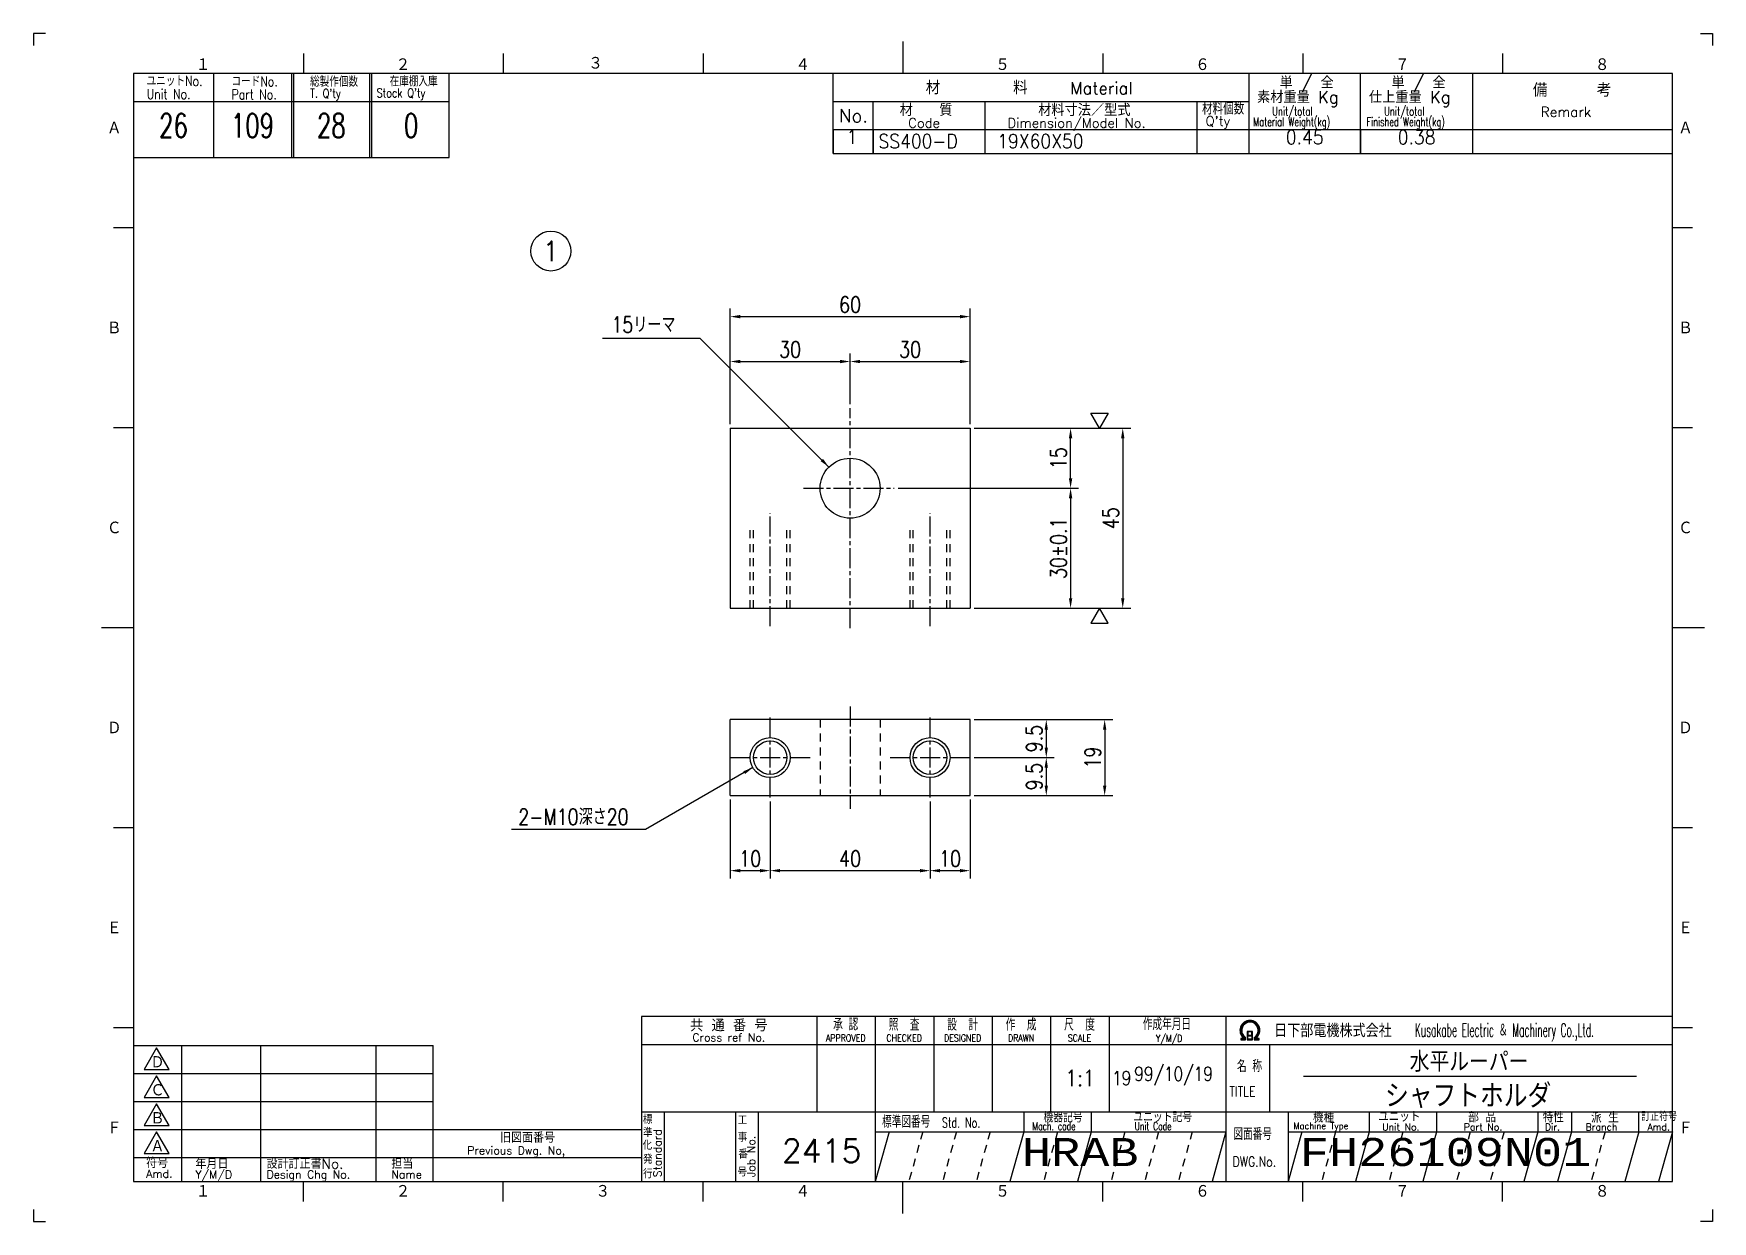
# Model space of a CAD drawing. Extents: x 0 to 420, y 0 to 297.
import ezdxf
from ezdxf.enums import TextEntityAlignment as Align

# ---------------------------------------------------------------- set-up
doc = ezdxf.new("R2010")
doc.units = 0
for name, pattern in [('GEN3A', [3.5, 2, -1.5]), ('GEN7A', [7.5, 5, -0.75, 1, -0.75]), ('HIDDEN2', [3.5, 2, -1.5])]:
    doc.linetypes.add(name, pattern=pattern)
doc.layers.get('0').update_dxf_attribs({"linetype": 'CONTINUOUS'})
doc.layers.get('DEFPOINTS').update_dxf_attribs({"linetype": 'CONTINUOUS'})
for name, color, linetype in [('2', 5, 'CONTINUOUS'), ('4', 3, 'CONTINUOUS'), ('5', 3, 'CONTINUOUS'), ('6', 2, 'CONTINUOUS'), ('7A', 4, 'GEN7A'), ('8', 1, 'CONTINUOUS'), ('9', 3, 'HIDDEN2'), ('RAHM2', 1, 'CONTINUOUS'), ('RAHM3', 52, 'CONTINUOUS')]:
    doc.layers.add(name, color=color, linetype=linetype)
doc.styles.add('DIMENSION', font='monotxt.shx', dxfattribs={"bigfont": 'bigfont.shx'})
doc.styles.get("Standard").update_dxf_attribs({"font": 'romans.shx', "width": 0.8, "bigfont": 'extfont.shx'})
doc.dimstyles.new('GEN-ISO', dxfattribs={"dimtxt": 4, "dimasz": 2.5, "dimexe": 2, "dimexo": 1, "dimgap": 1, "dimtad": 3, "dimdec": 3, "dimrnd": 0.001, "dimtxsty": 'STANDARD', "dimcen": 0, "dimclrt": 2, "dimazin": 3, "dimtp": 0.1, "dimtm": 0.1, "dimtfac": 0.6, "dimtdec": 3, "dimtmove": 0, "dimatfit": 3})

# ---------------------------------------------------------------- blocks, each defined once
blk = doc.blocks.new('1A3ﾌﾞﾋﾝ')
at = {"layer": 'RAHM2', "color": 5, "linetype": 'CONTINUOUS'}
for p, q in [((3, 297), (0, 297)), ((0, 297), (0, 294)), ((217.5, 295), (217.5, 287)), ((417, 297), (420, 297)), ((420, 297), (420, 294)), ((67.5, 292), (67.5, 287)), ((117.5, 292), (117.5, 287)), ((167.5, 292), (167.5, 287)), ((267.5, 292), (267.5, 287)), ((317.5, 292), (317.5, 287)), ((367.5, 292), (367.5, 287)), ((410, 287), (25, 287)), ((25, 287), (25, 10)), ((104, 266), (104, 287)), ((410, 10), (410, 287)), ((25, 266), (64.5, 266)), ((64.5, 266), (104, 266)), ((20, 248.5), (25, 248.5)), ((410, 248.5), (415, 248.5)), ((20, 198.5), (25, 198.5)), ((410, 198.5), (415, 198.5)), ((17, 148.5), (25, 148.5)), ((410, 148.5), (418, 148.5)), ((20, 98.5), (25, 98.5)), ((410, 98.5), (415, 98.5)), ((20, 48.5), (25, 48.5)), ((410, 48.5), (415, 48.5)), ((25, 10), (410, 10)), ((67.5, 5), (67.5, 10)), ((117.5, 5), (117.5, 10)), ((217.5, 2), (217.5, 10)), ((267.5, 5), (267.5, 10)), ((317.5, 5), (317.5, 10)), ((367.5, 5), (367.5, 10)), ((0, 3), (0, 0)), ((0, 0), (3, 0)), ((420, 0), (417, 0)), ((420, 3), (420, 0))]:
    blk.add_line(p, q, dxfattribs=at)
at = {"layer": 'RAHM2', "color": 7, "linetype": 'CONTINUOUS'}
for p, q in [((45, 287), (45, 266)), ((64.5, 287), (64.5, 266)), ((65, 287), (65, 266)), ((84, 287), (84, 266)), ((84.5, 287), (84.5, 266)), ((200, 267), (200, 287)), ((304, 287), (304, 267)), ((332, 267), (332, 287)), ((360, 287), (360, 267)), ((25, 280), (64.5, 280)), ((64.5, 280), (104, 280)), ((200, 280), (304, 280)), ((210, 267), (210, 280)), ((238, 280), (238, 267)), ((291, 280), (291, 267)), ((200, 273), (410, 273)), ((200, 267), (410, 267)), ((195.93, 51.26), (195.93, 27.42)), ((210.55, 51.26), (210.55, 10)), ((225.18, 51.26), (225.18, 27.42)), ((239.8, 51.26), (239.8, 27.42)), ((254.43, 51.26), (254.43, 27.42)), ((269.05, 51.26), (269.05, 27.42)), ((298.3, 51.26), (298.3, 10)), ((25, 44), (100, 44)), ((37, 44), (37, 10)), ((56.8, 44), (56.8, 10)), ((85.6, 44), (85.6, 10)), ((100, 10), (100, 44)), ((152.05, 44.26), (410, 44.26)), ((269.05, 44.26), (269.05, 27.42)), ((298.3, 44.26), (298.3, 44.26)), ((309.17, 44.26), (309.17, 27.42)), ((25, 37), (100, 37)), ((25, 30), (100, 30)), ((152.05, 27.42), (410, 27.42)), ((157.77, 27.42), (157.77, 10)), ((175.59, 27.42), (175.59, 10)), ((181.3, 27.42), (181.3, 10)), ((247.73, 27.42), (247.73, 22.42)), ((264.59, 27.42), (264.59, 22.42)), ((313.83, 27.42), (313.83, 10)), ((334.15, 27.42), (334.15, 22.42)), ((351, 27.42), (351, 22.42)), ((376.29, 27.42), (376.29, 22.42)), ((384.72, 27.42), (384.72, 22.42)), ((401.57, 22.42), (401.57, 27.42)), ((25, 23), (100, 23)), ((100, 23), (152.05, 23)), ((210.55, 22.42), (298.3, 22.42)), ((313.83, 22.42), (410, 22.42)), ((25, 16), (100, 16)), ((100, 16), (152.05, 16)), ((167.5, 5), (167.5, 10))]:
    blk.add_line(p, q, dxfattribs=at)
at = {"layer": 'RAHM2', "color": 3, "linetype": 'CONTINUOUS'}
for p, q in [((317.73, 36.35), (401.03, 36.35)), ((214.02, 22.42), (210.55, 10)), ((247.73, 22.42), (244.26, 10)), ((264.59, 22.42), (261.12, 10)), ((298.3, 22.42), (294.83, 10)), ((334.15, 22.42), (330.68, 10)), ((351, 22.42), (347.54, 10)), ((376.29, 22.42), (372.82, 10)), ((384.72, 22.42), (381.25, 10)), ((410, 22.42), (406.54, 10))]:
    blk.add_line(p, q, dxfattribs=at)
at = {"layer": 'RAHM2', "color": 3, "linetype": 'GEN3A'}
for p, q in [((222.44, 22.42), (218.98, 10)), ((230.87, 22.42), (227.41, 10)), ((239.3, 22.42), (235.84, 10)), ((256.16, 22.42), (252.69, 10)), ((273.01, 22.42), (269.55, 10)), ((281.44, 22.42), (277.98, 10)), ((289.87, 22.42), (286.41, 10)), ((325.72, 22.42), (322.25, 10)), ((342.57, 22.42), (339.11, 10)), ((359.43, 22.42), (355.97, 10)), ((367.86, 22.42), (364.39, 10)), ((393.14, 22.42), (389.68, 10))]:
    blk.add_line(p, q, dxfattribs=at)
at = {"layer": 'RAHM2', "color": 5, "linetype": 'CONTINUOUS'}
blk.add_lwpolyline([(410, 51.26), (152.05, 51.26), (152.05, 10)], dxfattribs=at)
at = {"layer": 'RAHM2', "color": 7, "linetype": 'CONTINUOUS'}
for points in [[(303.62, 47.51), (303.62, 45.4), (304.92, 45.4), (304.92, 47.51), (303.62, 47.51)], [(303.77, 47.36), (303.77, 46.53), (304.77, 46.53), (304.77, 47.36), (303.77, 47.36)], [(304.77, 46.38), (304.77, 45.55), (303.77, 45.55), (303.77, 46.38), (304.77, 46.38)], [(302.02, 45.4), (303.22, 45.4), (303.22, 46.01)], [(302.02, 45.58), (302.97, 45.58), (302.97, 45.91)], [(302.72, 45.82), (302.72, 45.75), (302.02, 45.75), (302.02, 45.4)], [(305.32, 45.98), (305.32, 45.4), (306.58, 45.4), (306.58, 45.75), (305.85, 45.75), (305.85, 45.8)], [(305.57, 45.87), (305.57, 45.58), (306.58, 45.58)]]:
    blk.add_lwpolyline(points, dxfattribs=at)
for points in [[(30.79, 43.41), (27.65, 37.97), (33.92, 37.97)], [(30.79, 36.41), (27.65, 30.97), (33.92, 30.97)], [(30.79, 29.41), (27.65, 23.97), (33.92, 23.97)], [(30.79, 22.41), (27.65, 16.97), (33.92, 16.97)]]:
    blk.add_lwpolyline(points, close=True, dxfattribs=at)
at = {"layer": 'RAHM2', "color": 3, "linetype": 'CONTINUOUS'}
for points in [[(317.29, 22.42), (313.83, 10)], [(401.57, 22.42), (401.57, 22.42), (398.11, 10)]]:
    blk.add_lwpolyline(points, dxfattribs=at)
at = {"layer": 'RAHM2', "color": 7, "linetype": 'CONTINUOUS'}
for radius, start, end in [(2.5, 308.2706, 230.8952), (2.28, 303.9949, 234.4013), (2.06, 299.8294, 238.4756)]:
    blk.add_arc((304.3, 47.76), radius, start, end, dxfattribs=at)
at = {"layer": 'RAHM2', "color": 5, "linetype": 'CONTINUOUS'}
for s, p in [('１', (40.6, 287.58)), ('２', (90.6, 287.58)), ('４', (190.6, 287.58)), ('５', (240.6, 287.58)), ('６', (290.6, 287.58)), ('７', (340.6, 287.58)), ('８', (390.6, 287.58)), ('Ａ', (18.36, 271.74)), ('Ａ', (411.44, 271.74)), ('Ｂ', (18.36, 221.74)), ('Ｂ', (411.44, 221.74)), ('Ｃ', (18.36, 171.74)), ('Ｃ', (411.44, 171.74)), ('Ｄ', (18.36, 121.74)), ('Ｄ', (411.44, 121.74)), ('Ｅ', (18.36, 71.74)), ('Ｅ', (411.44, 71.74)), ('Ｆ', (18.36, 21.74)), ('Ｆ', (411.44, 21.74)), ('１', (40.6, 5.87)), ('２', (90.6, 5.87)), ('３', (140.6, 5.87)), ('４', (190.6, 5.87)), ('５', (240.6, 5.87)), ('６', (290.6, 5.87)), ('７', (340.6, 5.87)), ('８', (390.6, 5.87))]:
    blk.add_text(s, height=3.31, dxfattribs=at).set_placement(p)
blk.add_text('３', height=3.31, dxfattribs=at).set_placement((140.6, 289.58), align=Align.MIDDLE)
at = {"layer": 'RAHM2', "color": 7, "linetype": 'CONTINUOUS'}
for s, height, width, p in [('ユニットNo.', 2.5, 0.8, (28.29, 283.92)), ('コードNo.', 2.5, 0.8, (49.52, 283.81)), ('総製作個数', 2.5, 0.8, (69.17, 283.72)), ('在庫棚入庫', 2.5, 0.8, (89.08, 283.82)), ('Unit No.', 2.5, 0.8, (28.29, 280.64)), ('Part No.', 2.5, 0.8, (49.52, 280.53)), ("T. Q'ty", 2.2, 0.8, (69.17, 280.96)), ("Stock Q'ty", 2.2, 0.8, (85.8, 281.06)), ('材料個数', 3, 0.8, (292.32, 276.75)), ('Unit/total', 2.2, 0.7, (309.86, 276.49)), ('Unit/total', 2.2, 0.7, (337.86, 276.49)), ('Material Weight(kg)', 2.2, 0.68, (305.1, 273.86)), ('Finished Weight(kg)', 2.2, 0.68, (333.46, 273.86)), ('作成年月日', 3, 0.7, (277.49, 47.82)), ('Y/M/D', 1.8, 0.8, (280.79, 44.87)), ('Kusakabe Electric ＆ Machinery Co.,Ltd.', 3.3108, 0.5, (345.56, 46.19)), ('名 称', 3, 0.7, (301.06, 37.33)), ('19', 3.5, 0.8, (269.81, 34.08)), ('TITLE', 2.5, 0.8, (299.18, 31.25)), ('標準図番号', 3, 0.7, (212.26, 23.44)), ('Std. No.', 2.5, 0.7, (227.23, 23.44)), ('機器記号', 2.5, 0.7, (252.65, 24.77)), ('ユニット記号', 2.5, 0.7, (275.14, 24.85)), ('訂正符号', 2, 0.8, (402.2, 25.16)), ('Mach. code', 2, 0.7, (249.86, 22.83)), ('Unit Code', 2, 0.7, (275.45, 22.83)), ('図面番号', 3, 0.7, (300.15, 20.37)), ('Machine Type', 1.7, 0.9, (315.15, 23.05))]:
    blk.add_text(s, height=height, dxfattribs=dict(at, width=width)).set_placement(p)
for s, height, p in [('単 / 全', 3, (311.71, 283.26)), ('単 / 全', 3, (339.71, 283.26)), ('材\u3000\u3000\u3000\u3000\u3000料', 3.311, (223.18, 281.82)), ('Material', 3, (259.34, 281.82)), ('素材重量 Kg', 3, (306.08, 279.63)), ('仕上重量 Kg', 3, (334.08, 279.63)), ('備     考', 3.311, (375.08, 281.21)), ('No.', 3.311, (201.5, 274.82)), ('材\u3000\u3000質', 3, (216.68, 276.39)), ('材料寸法／型式', 3, (251.33, 276.39)), ('Remark', 2.5, (377.03, 276.16)), ('Code', 2.4, (218.82, 273.45)), ('Dimension/Model No.', 2.4, (243.65, 273.45)), ("Q'ty", 2.4, (293.19, 273.93)), ('Ｄ', 3.2, (29.23, 38.2)), ('Ｃ', 3.2, (29.23, 31.2)), ('Ｂ', 3.2, (29.23, 24.2)), ('標', 2, (152.44, 24.43)), ('工', 2, (176.15, 24.24)), ('機種', 2.4, (320.08, 24.76)), ('ユニット', 2.4, (336.39, 24.96)), ('部 品', 2.4, (358.93, 24.79)), ('特性', 2.4, (377.55, 24.78)), ('派 生', 2.4, (389.65, 24.72)), ('旧図面番号', 2.5, (116.71, 19.69)), ('準', 2, (152.47, 21.11)), ('事', 2, (176.17, 19.92)), ('Unit No.', 1.7, (337.39, 22.76)), ('Part No.', 1.7, (357.81, 22.76)), ('Dir.', 1.7, (378.09, 22.76)), ('Branch', 1.7, (388.28, 22.76)), ('Amd.', 1.7, (403.74, 22.76)), ('Ａ', 3.2, (29.23, 17.2)), ('Previous Dwg. No,', 2, (108.5, 16.75)), ('化', 2, (152.37, 17.95)), ('番', 2, (176.31, 15.76)), ('Amd.', 2, (28.17, 10.93)), ('符号', 2.5, (28.17, 13.37)), ('Y/M/D', 2, (40.49, 10.7)), ('年月日', 2.5, (40.49, 13.14)), ('設計訂正書No.', 2.5, (58.29, 13.18)), ('Design Chg No.', 2, (58.29, 10.75)), ('担当', 2.5, (89.5, 13.18)), ('Name', 2, (89.5, 10.75)), ('行', 2, (152.46, 10.82)), ('発', 2, (152.46, 14.47)), ('号', 2, (176.11, 11.28))]:
    blk.add_text(s, height=height, dxfattribs=at).set_placement(p)
for s, height, p in [('共 通 番 号', 3, (173.93, 49.14)), ('Cross ref No.', 2, (173.93, 46.01))]:
    blk.add_text(s, height=height, dxfattribs=at).set_placement(p, align=Align.MIDDLE)
for s, height, width, p in [('承 認', 3, 0.7, (203.18, 49.35)), ('照  査', 3, 0.7, (217.8, 49.35)), ('設  計', 3, 0.7, (232.43, 49.35)), ('作  成', 3, 0.7, (247.05, 49.35)), ('尺  度', 3, 0.7, (261.67, 49.35)), ('APPROVED', 1.8, 0.8, (203.18, 45.85)), ('CHECKED', 1.8, 0.8, (217.8, 45.85)), ('DESIGNED', 1.8, 0.8, (232.43, 45.85)), ('DRAWN', 1.8, 0.8, (247.05, 45.85)), ('SCALE', 1.8, 0.8, (261.67, 45.85)), ('DWG.No.', 2.5, 0.8, (305.41, 14.96))]:
    blk.add_text(s, height=height, dxfattribs=dict(at, width=width)).set_placement(p, align=Align.MIDDLE)
at = {"layer": 'RAHM2', "color": 7, "linetype": 'CONTINUOUS', "width": 0.844147}
blk.add_text('日下部電機株式会社', height=3.311, dxfattribs=at).set_placement((310.35, 46.06), (339.79, 46.06), align=Align.FIT)
at = {"layer": 'RAHM2', "color": 7, "linetype": 'CONTINUOUS'}
for s, p in [('Standard', (157.07, 11.05)), ('Job No.', (180.5, 11.05))]:
    blk.add_text(s, height=2, rotation=90, dxfattribs=at).set_placement(p)
at = {"layer": 'RAHM2', "color": 5, "linetype": 'CONTINUOUS', "width": 0.7}
for tag, p in [('HEADER3', (35, 274.01)), ('HEADER4', (54.75, 274)), ('HEADER15', (74.49, 274)), ('HEADER16', (94.43, 274))]:
    blk.add_attdef(tag, text='', height=6, dxfattribs=at).set_placement(p, align=Align.MIDDLE)
at = {"layer": 'RAHM2', "color": 7, "linetype": 'CONTINUOUS'}
blk.add_attdef('HEADER5', text='', height=2.5, dxfattribs=at).set_placement((63.69, 267.1), align=Align.BOTTOM_RIGHT)
for tag, height, width, p in [('HEADER1', 5, 0.9, (359.12, 40.15)), ('GEN-TITLE-SCA', 4, 0.85, (261.79, 35.85)), ('HEADER2', 6, 0.9, (358.89, 31.68)), ('HEADER11', 3.2, 0.63, (46.91, 19.38)), ('HEADER9', 3.33, 0.8, (71.4, 19.2)), ('HEADER10', 3.5, 0.8, (92.57, 19.22)), ('HEADER14', 3.31, 0.8, (126.54, 12.82))]:
    blk.add_attdef(tag, text='', height=height, dxfattribs=dict(at, width=width)).set_placement(p, align=Align.MIDDLE)
blk.add_attdef('HEADER7', text='', height=5, dxfattribs=at).set_placement((174.38, 35.8), align=Align.MIDDLE)
at = {"layer": 'RAHM2', "color": 7, "linetype": 'CONTINUOUS', "width": 0.8}
blk.add_attdef('GEN-TITLE-DAT', text='', height=3.5, dxfattribs=at).set_placement((275.35, 34.1), align=Align.BOTTOM_LEFT)
at = {"layer": 'RAHM2', "color": 5, "linetype": 'CONTINUOUS'}
blk.add_attdef('HEADER6', text='', height=5.8, dxfattribs=at).set_placement((207.09, 13.03), align=Align.BOTTOM_RIGHT)
at = {"layer": 'RAHM2', "color": 5, "linetype": 'CONTINUOUS', "style": 'DIMENSION', "width": 1.2}
for tag, p in [('HEADER13', (213.56, 11.75)), ('HEADER12', (247.26, 11.72)), ('GEN-TITLE-DWG', (316.79, 11.74))]:
    blk.add_attdef(tag, text='', height=7.02, dxfattribs=at).set_placement(p, align=Align.BOTTOM_LEFT)
blk.add_attdef('HEADER8', text='', height=7.02, dxfattribs=at).set_placement((406.69, 11.71), align=Align.BOTTOM_RIGHT)
blk = doc.blocks.new('*D21')
at = {"color": 0, "linetype": 'BYBLOCK'}
for p, q in [((235.27, 198.31), (274.48, 198.31)), ((272.48, 195.81), (272.48, 155.81)), ((235.27, 153.31), (274.48, 153.31))]:
    blk.add_line(p, q, dxfattribs=at)
for points in [[(272.06, 195.81), (272.9, 195.81), (272.48, 198.31)], [(272.06, 155.81), (272.9, 155.81), (272.48, 153.31)]]:
    blk.add_solid(points, dxfattribs=at)
at = {"layer": 'DEFPOINTS', "color": 0, "linetype": 'BYBLOCK'}
for p in [(234.27, 198.31), (234.27, 153.31), (272.48, 153.31)]:
    blk.add_point(p, dxfattribs=at)
at = {"color": 2, "linetype": 'BYBLOCK', "insert": (269.48, 175.81), "char_height": 4, "attachment_point": 5, "rotation": 90}
blk.add_mtext('45', dxfattribs=at)
blk = doc.blocks.new('*D22')
at = {"color": 0, "linetype": 'BYBLOCK'}
for p, q in [((216.33, 183.31), (261.43, 183.31)), ((259.43, 180.81), (259.43, 155.81)), ((235.27, 153.31), (261.43, 153.31))]:
    blk.add_line(p, q, dxfattribs=at)
for points in [[(259.01, 180.81), (259.85, 180.81), (259.43, 183.31)], [(259.01, 155.81), (259.85, 155.81), (259.43, 153.31)]]:
    blk.add_solid(points, dxfattribs=at)
at = {"layer": 'DEFPOINTS', "color": 0, "linetype": 'BYBLOCK'}
for p in [(215.33, 183.31), (234.27, 153.31), (259.43, 153.31)]:
    blk.add_point(p, dxfattribs=at)
at = {"color": 2, "linetype": 'BYBLOCK', "insert": (256.43, 168.31), "char_height": 4, "attachment_point": 5, "rotation": 90}
blk.add_mtext('30±0.1', dxfattribs=at)
blk = doc.blocks.new('*D23')
at = {"color": 0, "linetype": 'BYBLOCK'}
for p, q in [((174.27, 205.93), (174.27, 234.85)), ((176.77, 232.85), (231.77, 232.85)), ((234.27, 205.93), (234.27, 234.85))]:
    blk.add_line(p, q, dxfattribs=at)
for points in [[(176.77, 233.27), (176.77, 232.43), (174.27, 232.85)], [(231.77, 233.27), (231.77, 232.43), (234.27, 232.85)]]:
    blk.add_solid(points, dxfattribs=at)
at = {"layer": 'DEFPOINTS', "color": 0, "linetype": 'BYBLOCK'}
for p in [(234.27, 232.85), (174.27, 204.93), (234.27, 204.93)]:
    blk.add_point(p, dxfattribs=at)
at = {"color": 2, "linetype": 'BYBLOCK', "insert": (204.27, 235.85), "char_height": 4, "attachment_point": 5}
blk.add_mtext('60', dxfattribs=at)
blk = doc.blocks.new('*D24')
at = {"color": 0, "linetype": 'BYBLOCK'}
for p, q in [((174.27, 205.93), (174.27, 223.62)), ((204.27, 210.93), (204.27, 223.62)), ((176.77, 221.62), (201.77, 221.62))]:
    blk.add_line(p, q, dxfattribs=at)
for points in [[(176.77, 222.04), (176.77, 221.21), (174.27, 221.62)], [(201.77, 222.04), (201.77, 221.21), (204.27, 221.62)]]:
    blk.add_solid(points, dxfattribs=at)
at = {"layer": 'DEFPOINTS', "color": 0, "linetype": 'BYBLOCK'}
for p in [(204.27, 221.62), (204.27, 209.93), (174.27, 204.93)]:
    blk.add_point(p, dxfattribs=at)
at = {"color": 2, "linetype": 'BYBLOCK', "insert": (189.27, 224.62), "char_height": 4, "attachment_point": 5}
blk.add_mtext('30', dxfattribs=at)
blk = doc.blocks.new('*D25')
at = {"color": 0, "linetype": 'BYBLOCK'}
for p, q in [((204.27, 210.93), (204.27, 223.62)), ((234.27, 205.93), (234.27, 223.62)), ((206.77, 221.62), (231.77, 221.62))]:
    blk.add_line(p, q, dxfattribs=at)
for points in [[(206.77, 222.04), (206.77, 221.21), (204.27, 221.62)], [(231.77, 222.04), (231.77, 221.21), (234.27, 221.62)]]:
    blk.add_solid(points, dxfattribs=at)
at = {"layer": 'DEFPOINTS', "color": 0, "linetype": 'BYBLOCK'}
for p in [(234.27, 221.62), (204.27, 209.93), (234.27, 204.93)]:
    blk.add_point(p, dxfattribs=at)
at = {"color": 2, "linetype": 'BYBLOCK', "insert": (219.27, 224.62), "char_height": 4, "attachment_point": 5}
blk.add_mtext('30', dxfattribs=at)
blk = doc.blocks.new('*D26')
at = {"color": 0, "linetype": 'BYBLOCK'}
for p, q in [((184.27, 94.56), (184.27, 75.3)), ((224.27, 94.56), (224.27, 75.3)), ((186.77, 77.3), (221.77, 77.3))]:
    blk.add_line(p, q, dxfattribs=at)
for points in [[(186.77, 77.71), (186.77, 76.88), (184.27, 77.3)], [(221.77, 77.71), (221.77, 76.88), (224.27, 77.3)]]:
    blk.add_solid(points, dxfattribs=at)
at = {"layer": 'DEFPOINTS', "color": 0, "linetype": 'BYBLOCK'}
for p in [(184.27, 95.56), (224.27, 95.56), (224.27, 77.3)]:
    blk.add_point(p, dxfattribs=at)
at = {"color": 2, "linetype": 'BYBLOCK', "insert": (204.27, 80.3), "char_height": 4, "attachment_point": 5}
blk.add_mtext('40', dxfattribs=at)
blk = doc.blocks.new('*D27')
at = {"color": 0, "linetype": 'BYBLOCK'}
for p, q in [((174.27, 95.06), (174.27, 75.3)), ((184.27, 94.56), (184.27, 75.3)), ((176.77, 77.3), (181.77, 77.3))]:
    blk.add_line(p, q, dxfattribs=at)
for points in [[(176.77, 77.71), (176.77, 76.88), (174.27, 77.3)], [(181.77, 77.71), (181.77, 76.88), (184.27, 77.3)]]:
    blk.add_solid(points, dxfattribs=at)
at = {"layer": 'DEFPOINTS', "color": 0, "linetype": 'BYBLOCK'}
for p in [(174.27, 96.06), (184.27, 95.56), (184.27, 77.3)]:
    blk.add_point(p, dxfattribs=at)
at = {"color": 2, "linetype": 'BYBLOCK', "insert": (179.27, 80.3), "char_height": 4, "attachment_point": 5}
blk.add_mtext('10', dxfattribs=at)
blk = doc.blocks.new('*D28')
at = {"color": 0, "linetype": 'BYBLOCK'}
for p, q in [((224.27, 94.56), (224.27, 75.3)), ((234.27, 95.06), (234.27, 75.3)), ((226.77, 77.3), (231.77, 77.3))]:
    blk.add_line(p, q, dxfattribs=at)
for points in [[(226.77, 77.71), (226.77, 76.88), (224.27, 77.3)], [(231.77, 77.71), (231.77, 76.88), (234.27, 77.3)]]:
    blk.add_solid(points, dxfattribs=at)
at = {"layer": 'DEFPOINTS', "color": 0, "linetype": 'BYBLOCK'}
for p in [(224.27, 95.56), (234.27, 96.06), (234.27, 77.3)]:
    blk.add_point(p, dxfattribs=at)
at = {"color": 2, "linetype": 'BYBLOCK', "insert": (229.27, 80.3), "char_height": 4, "attachment_point": 5}
blk.add_mtext('10', dxfattribs=at)
blk = doc.blocks.new('*D29')
at = {"color": 0, "linetype": 'BYBLOCK'}
for p, q in [((235.27, 115.06), (269.96, 115.06)), ((267.96, 112.56), (267.96, 98.56)), ((235.27, 96.06), (269.96, 96.06))]:
    blk.add_line(p, q, dxfattribs=at)
for points in [[(267.54, 112.56), (268.37, 112.56), (267.96, 115.06)], [(267.54, 98.56), (268.37, 98.56), (267.96, 96.06)]]:
    blk.add_solid(points, dxfattribs=at)
at = {"layer": 'DEFPOINTS', "color": 0, "linetype": 'BYBLOCK'}
for p in [(234.27, 115.06), (234.27, 96.06), (267.96, 96.06)]:
    blk.add_point(p, dxfattribs=at)
at = {"color": 2, "linetype": 'BYBLOCK', "insert": (264.96, 105.56), "char_height": 4, "attachment_point": 5, "rotation": 90}
blk.add_mtext('19', dxfattribs=at)
blk = doc.blocks.new('*D30')
at = {"color": 0, "linetype": 'BYBLOCK'}
for p, q in [((235.27, 115.06), (255.35, 115.06)), ((253.35, 112.56), (253.35, 108.06)), ((235.27, 105.56), (255.35, 105.56))]:
    blk.add_line(p, q, dxfattribs=at)
for points in [[(252.94, 112.56), (253.77, 112.56), (253.35, 115.06)], [(252.94, 108.06), (253.77, 108.06), (253.35, 105.56)]]:
    blk.add_solid(points, dxfattribs=at)
at = {"layer": 'DEFPOINTS', "color": 0, "linetype": 'BYBLOCK'}
for p in [(234.27, 115.06), (234.27, 105.56), (253.35, 105.56)]:
    blk.add_point(p, dxfattribs=at)
at = {"color": 2, "linetype": 'BYBLOCK', "insert": (250.35, 110.31), "char_height": 4, "attachment_point": 5, "rotation": 90}
blk.add_mtext('9.5', dxfattribs=at)
blk = doc.blocks.new('*D31')
at = {"color": 0, "linetype": 'BYBLOCK'}
for p, q in [((235.27, 105.56), (255.35, 105.56)), ((253.35, 103.06), (253.35, 98.56)), ((235.27, 96.06), (255.35, 96.06))]:
    blk.add_line(p, q, dxfattribs=at)
for points in [[(252.94, 103.06), (253.77, 103.06), (253.35, 105.56)], [(252.94, 98.56), (253.77, 98.56), (253.35, 96.06)]]:
    blk.add_solid(points, dxfattribs=at)
at = {"layer": 'DEFPOINTS', "color": 0, "linetype": 'BYBLOCK'}
for p in [(234.27, 105.56), (234.27, 96.06), (253.35, 96.06)]:
    blk.add_point(p, dxfattribs=at)
at = {"color": 2, "linetype": 'BYBLOCK', "insert": (250.35, 100.81), "char_height": 4, "attachment_point": 5, "rotation": 90}
blk.add_mtext('9.5', dxfattribs=at)
blk = doc.blocks.new('*D32')
at = {"color": 0, "linetype": 'BYBLOCK'}
for p, q in [((235.27, 198.31), (261.43, 198.31)), ((259.43, 185.81), (259.43, 195.81)), ((216.33, 183.31), (261.43, 183.31))]:
    blk.add_line(p, q, dxfattribs=at)
for points in [[(259.01, 195.81), (259.85, 195.81), (259.43, 198.31)], [(259.01, 185.81), (259.85, 185.81), (259.43, 183.31)]]:
    blk.add_solid(points, dxfattribs=at)
at = {"layer": 'DEFPOINTS', "color": 0, "linetype": 'BYBLOCK'}
for p in [(234.27, 198.31), (259.43, 198.31), (215.33, 183.31)]:
    blk.add_point(p, dxfattribs=at)
at = {"color": 2, "linetype": 'BYBLOCK', "insert": (256.43, 190.81), "char_height": 4, "attachment_point": 5, "rotation": 90}
blk.add_mtext('15', dxfattribs=at)
blk = doc.blocks.new('STDBUHIN')
at = {"color": 7}
for p, q in [((0, 0), (0, -6)), ((10, 0), (10, -6)), ((38, 0), (38, -6)), ((91, 0), (91, -6)), ((104, 0), (104, -6)), ((132, 0), (132, -6)), ((160, 0), (160, -6)), ((0, -6), (210, -6))]:
    blk.add_line(p, q, dxfattribs=at)
at = {"layer": 'RAHM3', "color": 7, "width": 0.9}
for tag, p in [('1GENST', (4.710911, -4.609434)), ('4GENST', (96.434633, -4.658422)), ('5GENST', (118, -4.729)), ('6GENST', (146, -4.729))]:
    blk.add_attdef(tag, text='', height=3.5, dxfattribs=at).set_placement(p, align=Align.BOTTOM_CENTER)
at = {"layer": 'RAHM3', "color": 7}
for tag, p, width in [('2GENST', (11.373533, -4.658422), 0.8), ('3GENST', (41.070972, -4.658422), 0.8), ('7GENST', (162.759538, -4.671383), 0.9)]:
    blk.add_attdef(tag, p, '', height=3.5, dxfattribs=dict(at, width=width))
blk = doc.blocks.new('GENBALLOON1')
blk.add_circle((0, 0), 5)
at = {"color": 7, "flags": 1}
for tag, p in [('5GENINF', (6.43, 0.96)), ('6GENINF', (6.43, 0.63)), ('7GENINF', (6.43, 0.3)), ('8GENINF', (6.43, -0.04)), ('9GENINF', (6.43, -0.37)), ('3GENINF', (6.43, -2.34)), ('4GENINF', (6.43, -2.67)), ('10GENINF', (6.43, -0.7)), ('11GENINF', (6.43, -1)), ('12GENINF', (6.43, -1.34)), ('13GENINF', (6.43, -1.67)), ('14GENINF', (6.43, -2)), ('15GENINF', (6.43, -3)), ('16GENINF', (6.43, -3.34)), ('17GENINF', (6.43, -3.7)), ('18GENINF', (6.43, -4.04)), ('19GENINF', (6.43, -4.37)), ('20GENINF', (6.43, -4.7)), ('21GENINF', (6.43, -5.04)), ('22GENINF', (6.43, -5.37))]:
    blk.add_attdef(tag, p, '', height=0.2, dxfattribs=at)

msp = doc.modelspace()

# ---------------------------------------------------------------- linework, layer by layer
for centre in [(184.2723, 115.9671), (224.2723, 115.9671)]:
    msp.add_circle(centre, 4.188)
at = {"layer": '2'}
for p, q in [((174.2723, 198.3126), (234.2723, 198.3126)), ((174.2723, 198.3126), (174.2723, 153.3126)), ((234.2723, 198.3126), (234.2723, 153.3126)), ((174.2723, 153.3126), (234.2723, 153.3126)), ((234.2723, 125.4671), (174.2723, 125.4671)), ((174.2723, 106.4671), (174.2723, 125.4671)), ((234.2723, 106.4671), (234.2723, 125.4671)), ((174.2723, 106.4671), (234.2723, 106.4671))]:
    msp.add_line(p, q, dxfattribs=at)
msp.add_circle((204.2723, 183.3126), 7.5, dxfattribs=at)
at = {"layer": '4'}
for centre in [(184.2723, 115.9671), (224.2723, 115.9671)]:
    msp.add_circle(centre, 5, dxfattribs=at)
at = {"layer": '7A'}
for p, q in [((204.2723, 148.3709), (204.2723, 203.3099)), ((192.6193, 183.3126), (215.3281, 183.3126)), ((184.2723, 148.7944), (184.2723, 177.0631)), ((224.2723, 148.7944), (224.2723, 177.0631)), ((204.2723, 128.7844), (204.2723, 103.1308)), ((184.2723, 105.9671), (184.2723, 125.9671)), ((224.2723, 105.9671), (224.2723, 125.9671)), ((174.2723, 115.9671), (194.2723, 115.9671)), ((214.2723, 115.9671), (234.2723, 115.9671))]:
    msp.add_line(p, q, dxfattribs=at)
at = {"layer": '8'}
for points in [[(266.681, 198.3126), (264.516, 202.0626), (268.846, 202.0626), (266.681, 198.3126)], [(266.681, 153.3126), (264.516, 149.5626), (268.846, 149.5626), (266.681, 153.3126)]]:
    msp.add_lwpolyline(points, close=True, dxfattribs=at)
at = {"layer": '9'}
for p, q in [((179.2723, 153.3126), (179.2723, 173.3126)), ((180.0843, 153.3126), (180.0843, 173.3126)), ((188.4603, 153.3126), (188.4603, 173.3126)), ((189.2723, 153.3126), (189.2723, 173.3126)), ((219.2723, 153.3126), (219.2723, 173.3126)), ((220.0843, 153.3126), (220.0843, 173.3126)), ((228.4603, 153.3126), (228.4603, 173.3126)), ((229.2723, 153.3126), (229.2723, 173.3126)), ((196.7723, 125.4671), (196.7723, 106.4671)), ((211.7723, 125.4671), (211.7723, 106.4671))]:
    msp.add_line(p, q, dxfattribs=at)

# ---------------------------------------------------------------- block references
at = {"layer": '2'}
msp.add_blockref('1A3ﾌﾞﾋﾝ', (0, 0), dxfattribs=at).add_auto_attribs({'GEN-TITLE-DWG': 'FH26109N01', 'GEN-TITLE-DAT': '99/10/19', 'GEN-TITLE-SCA': '1:1', 'HEADER1': '水平ルーパー', 'HEADER2': 'シャフトホルダ', 'HEADER3': '26', 'HEADER4': '109', 'HEADER6': '2415', 'HEADER12': 'HRAB', 'HEADER15': '28', 'HEADER16': '0'})
at = {"layer": '5'}
ref = msp.add_blockref('GENBALLOON1', (129.4142, 242.6287), dxfattribs=at)
ref.add_attrib('REF_NO', '1', dxfattribs={"color": 7, "height": 5, "width": 0.9}).set_placement((129.4142, 242.6287), align=Align.MIDDLE_CENTER)
at = {"layer": 'RAHM2'}
ref = msp.add_blockref('STDBUHIN', (200, 273), dxfattribs=at)
ref.add_attrib('1GENST', '1', dxfattribs={"layer": 'RAHM3', "color": 7, "height": 3.5, "width": 0.9}).set_placement((204.711, 268.3906), align=Align.BOTTOM_CENTER)
ref.add_attrib('2GENST', 'SS400-D', (211.3736, 268.3416), dxfattribs={"layer": 'RAHM3', "color": 7, "height": 3.5, "width": 0.9})
ref.add_attrib('3GENST', '19X60X50', (241.071, 268.3416), dxfattribs={"layer": 'RAHM3', "color": 7, "height": 3.5, "width": 0.9})
ref.add_attrib('5GENST', '0.45', dxfattribs={"layer": 'RAHM3', "color": 7, "height": 3.5, "width": 0.9}).set_placement((318, 268.271), align=Align.BOTTOM_CENTER)
ref.add_attrib('6GENST', '0.38', dxfattribs={"layer": 'RAHM3', "color": 7, "height": 3.5, "width": 0.9}).set_placement((346, 268.271), align=Align.BOTTOM_CENTER)

# ---------------------------------------------------------------- texts
at = {"layer": '6', "width": 0.8}
for s, p in [('15リーマ', (144.5508, 222.2287)), ('2-M10深さ20', (121.2562, 99.1519))]:
    msp.add_text(s, height=4, dxfattribs=at).set_placement(p)

# ---------------------------------------------------------------- dimensions: what is measured, and where the dimension line sits
at = {"layer": '5'}
for base, p1, p2, picture, middle, set_off in [((234.2723, 226.2287), (174.2723, 198.3126), (234.2723, 198.3126), '*D23', (204.2723, 229.2287), (0, -6.6208)), ((204.2723, 215.0016), (174.2723, 198.3126), (204.2723, 203.3099), '*D24', (189.2723, 218.0016), (0, -6.6208)), ((234.2723, 215.0016), (204.2723, 203.3099), (234.2723, 198.3126), '*D25', (219.2723, 218.0016), (0, -6.6208)), ((184.2723, 87.7), (174.2723, 106.4671), (184.2723, 105.9671), '*D27', (179.2723, 90.7), (0, 10.4042)), ((224.2723, 87.7), (184.2723, 105.9671), (224.2723, 105.9671), '*D26', (204.2723, 90.7), (0, 10.4042)), ((234.2723, 87.7), (224.2723, 105.9671), (234.2723, 106.4671), '*D28', (229.2723, 90.7), (0, 10.4042))]:
    dim = msp.add_linear_dim(base=base, p1=p1, p2=p2, dimstyle='GEN-ISO', dxfattribs=at)
    dim.commit()
    dim.dimension.update_dxf_attribs({"geometry": picture, "text_midpoint": middle, "insert": set_off})
for base, p1, p2, picture, middle in [((259.431, 198.3126), (215.3281, 183.3126), (234.2723, 198.3126), '*D32', (256.431, 190.8126)), ((272.4801, 153.3126), (234.2723, 198.3126), (234.2723, 153.3126), '*D21', (269.4801, 175.8126))]:
    dim = msp.add_linear_dim(base=base, p1=p1, p2=p2, angle=90, dimstyle='GEN-ISO', dxfattribs=at)
    dim.commit()
    dim.dimension.update_dxf_attribs({"geometry": picture, "text_midpoint": middle})
dim = msp.add_linear_dim(base=(259.431, 153.3126), p1=(215.3281, 183.3126), p2=(234.2723, 153.3126), angle=90, text='<>%%p0.1', dimstyle='GEN-ISO', dxfattribs=at)
dim.commit()
dim.dimension.update_dxf_attribs({"geometry": '*D22', "text_midpoint": (256.431, 168.3126)})
for base, p1, p2, picture, middle in [((267.9558, 106.4671), (234.2723, 125.4671), (234.2723, 106.4671), '*D29', (264.9558, 115.9671)), ((253.3524, 115.9671), (234.2723, 125.4671), (234.2723, 115.9671), '*D30', (250.3524, 120.7171)), ((253.3524, 106.4671), (234.2723, 115.9671), (234.2723, 106.4671), '*D31', (250.3524, 111.2171))]:
    dim = msp.add_linear_dim(base=base, p1=p1, p2=p2, angle=90, dimstyle='GEN-ISO', dxfattribs=at)
    dim.commit()
    dim.dimension.update_dxf_attribs({"geometry": picture, "text_midpoint": middle, "insert": (0, 10.4042)})

# ---------------------------------------------------------------- leaders
for points in [[(198.969, 188.6159), (166.787, 220.7979), (142.3566, 220.7979)], [(179.9422, 113.4671), (153.1077, 97.9741), (119.5414, 97.9741)]]:
    msp.add_leader(points, dimstyle='GEN-ISO', dxfattribs=at)

doc.saveas('drawing.dxf')
